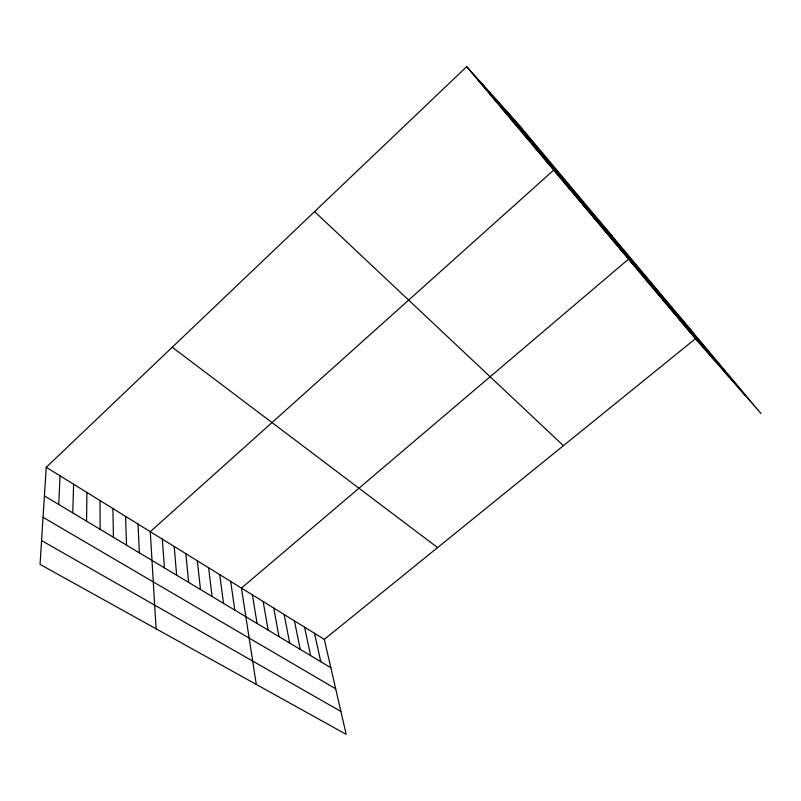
<?xml version="1.0" encoding="UTF-8"?>
<svg xmlns="http://www.w3.org/2000/svg" width="801" height="801" viewBox="0 0 801 801"><rect width="100%" height="100%" fill="white"/><g stroke="black" fill="none" stroke-linecap="round" stroke-linejoin="round"><path stroke-width="1.2" d="M86.558 521.161L86.929 492.475M72.761 512.88L73.602 484.225M58.723 504.46L60.045 475.834M46.248 467.293L40.05 564.395L346.172 734.347L324.315 639.368L46.248 467.293L466.693 66.653L518.427 124.265L760.95 413.486L695.478 338.693L466.693 66.653M324.315 639.368L695.478 338.693M41.572 540.575L340.896 711.418M43.054 517.316L335.689 688.79M44.425 495.879L330.843 667.744M172.235 347.233L437.596 547.604M314.563 211.614L563.423 445.666M478.327 80.501L493.676 97.622M489.741 94.057L505.381 111.549M500.925 107.364L516.845 125.196M511.889 120.4L528.079 138.563M522.642 133.186L539.093 151.669M533.196 145.732L549.887 164.505M543.539 158.037L560.46 177.091M612.224 236.125L553.691 170.112L150.278 531.674L156.085 628.805M563.664 181.957L581.005 201.542M573.446 193.592L590.978 213.416M583.048 205.006L600.77 225.061M592.48 216.22L610.372 236.495M601.741 227.234L619.804 247.709M610.833 238.047L629.055 258.723M619.774 248.67L638.137 269.536M691.373 330.513L628.555 259.113L241.451 588.094L256.29 684.444M637.436 269.687L656.079 290.893M646.167 280.06L664.94 301.436M654.747 290.262L673.641 311.779M663.178 300.285L682.182 321.952M671.458 310.127L690.572 331.934M679.598 319.809L698.812 341.747M687.608 329.331L706.913 351.379M493.106 96.07L729.351 377.391M481.721 83.394L714.872 360.85M505.561 109.937L745 395.273M314.503 633.301L320.8 661.716M304.54 627.133L310.598 655.598M294.428 620.875L300.235 649.381M284.165 614.527L289.702 643.063M273.732 608.069L279.008 636.645M263.149 601.521L268.145 630.117M252.385 594.863L257.091 623.488M230.678 581.426L234.793 610.112M219.734 574.657L223.539 603.353M208.62 567.769L212.105 596.495M197.316 560.78L200.48 589.516M185.842 553.681L188.656 582.427M174.177 546.462L176.641 575.218M162.333 539.133L164.425 567.879M138.032 524.094L139.354 552.84M125.577 516.385L126.498 545.131M112.911 508.545L113.412 537.281M100.035 500.575L100.105 529.291"/></g></svg>
